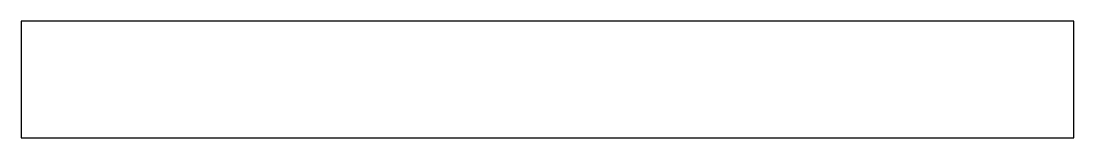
# Model space of a CAD drawing. Header units: millimetres. Extents: x 0 to 18000, y 0 to 2000.
import ezdxf

# ---------------------------------------------------------------- set-up
doc = ezdxf.new("R2010")
doc.units = ezdxf.units.MM
doc.layers.add('AI_PROJECT_BOUNDARY', color=7, linetype='Continuous')

msp = doc.modelspace()

# ---------------------------------------------------------------- linework, layer by layer
at = {"layer": 'AI_PROJECT_BOUNDARY'}
msp.add_lwpolyline([(0, 0), (18000, 0), (18000, 2000), (0, 2000)], close=True, dxfattribs=at)

doc.saveas('drawing.dxf')
